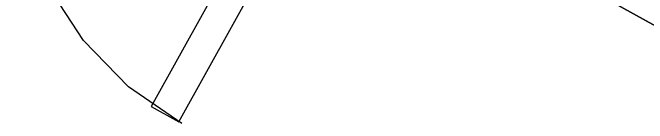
# Model space of a CAD drawing. Header units: metres. Extents: x 2.5 to 42.6, y 0.9 to 31.9.
# Drawn here: x 20.969 to 21.525, y 14.121 to 14.218 of the extents above; entities that cross this region are included whole.
import ezdxf

# ---------------------------------------------------------------- set-up
doc = ezdxf.new("R2010")
doc.units = ezdxf.units.M
doc.layers.add('PARETI_STRUTTURE', color=7, linetype='Continuous')

msp = doc.modelspace()

# ---------------------------------------------------------------- linework, layer by layer
at = {"layer": 'PARETI_STRUTTURE'}
for points in [[(21.11682, 14.12058), (21.07015, 14.15281), (21.03066, 14.19351), (20.99989, 14.24114), (20.97898, 14.29385), (20.96878, 14.34964), (20.96964, 14.40633), (20.98154, 14.46178), (21.00404, 14.51383)], [(21.23001, 14.38782), (21.09009, 14.13539)], [(21.1142, 14.12203), (21.25412, 14.37446)], [(21.28509, 14.35774), (21.27882, 14.34643), (21.55432, 14.19374)], [(21.09009, 14.1354), (21.1142, 14.12203)]]:
    msp.add_lwpolyline(points, dxfattribs=at)
msp.add_lwpolyline([(21.27882, 14.34642), (21.55432, 14.19373)], close=True, dxfattribs=at)

doc.saveas('drawing.dxf')
